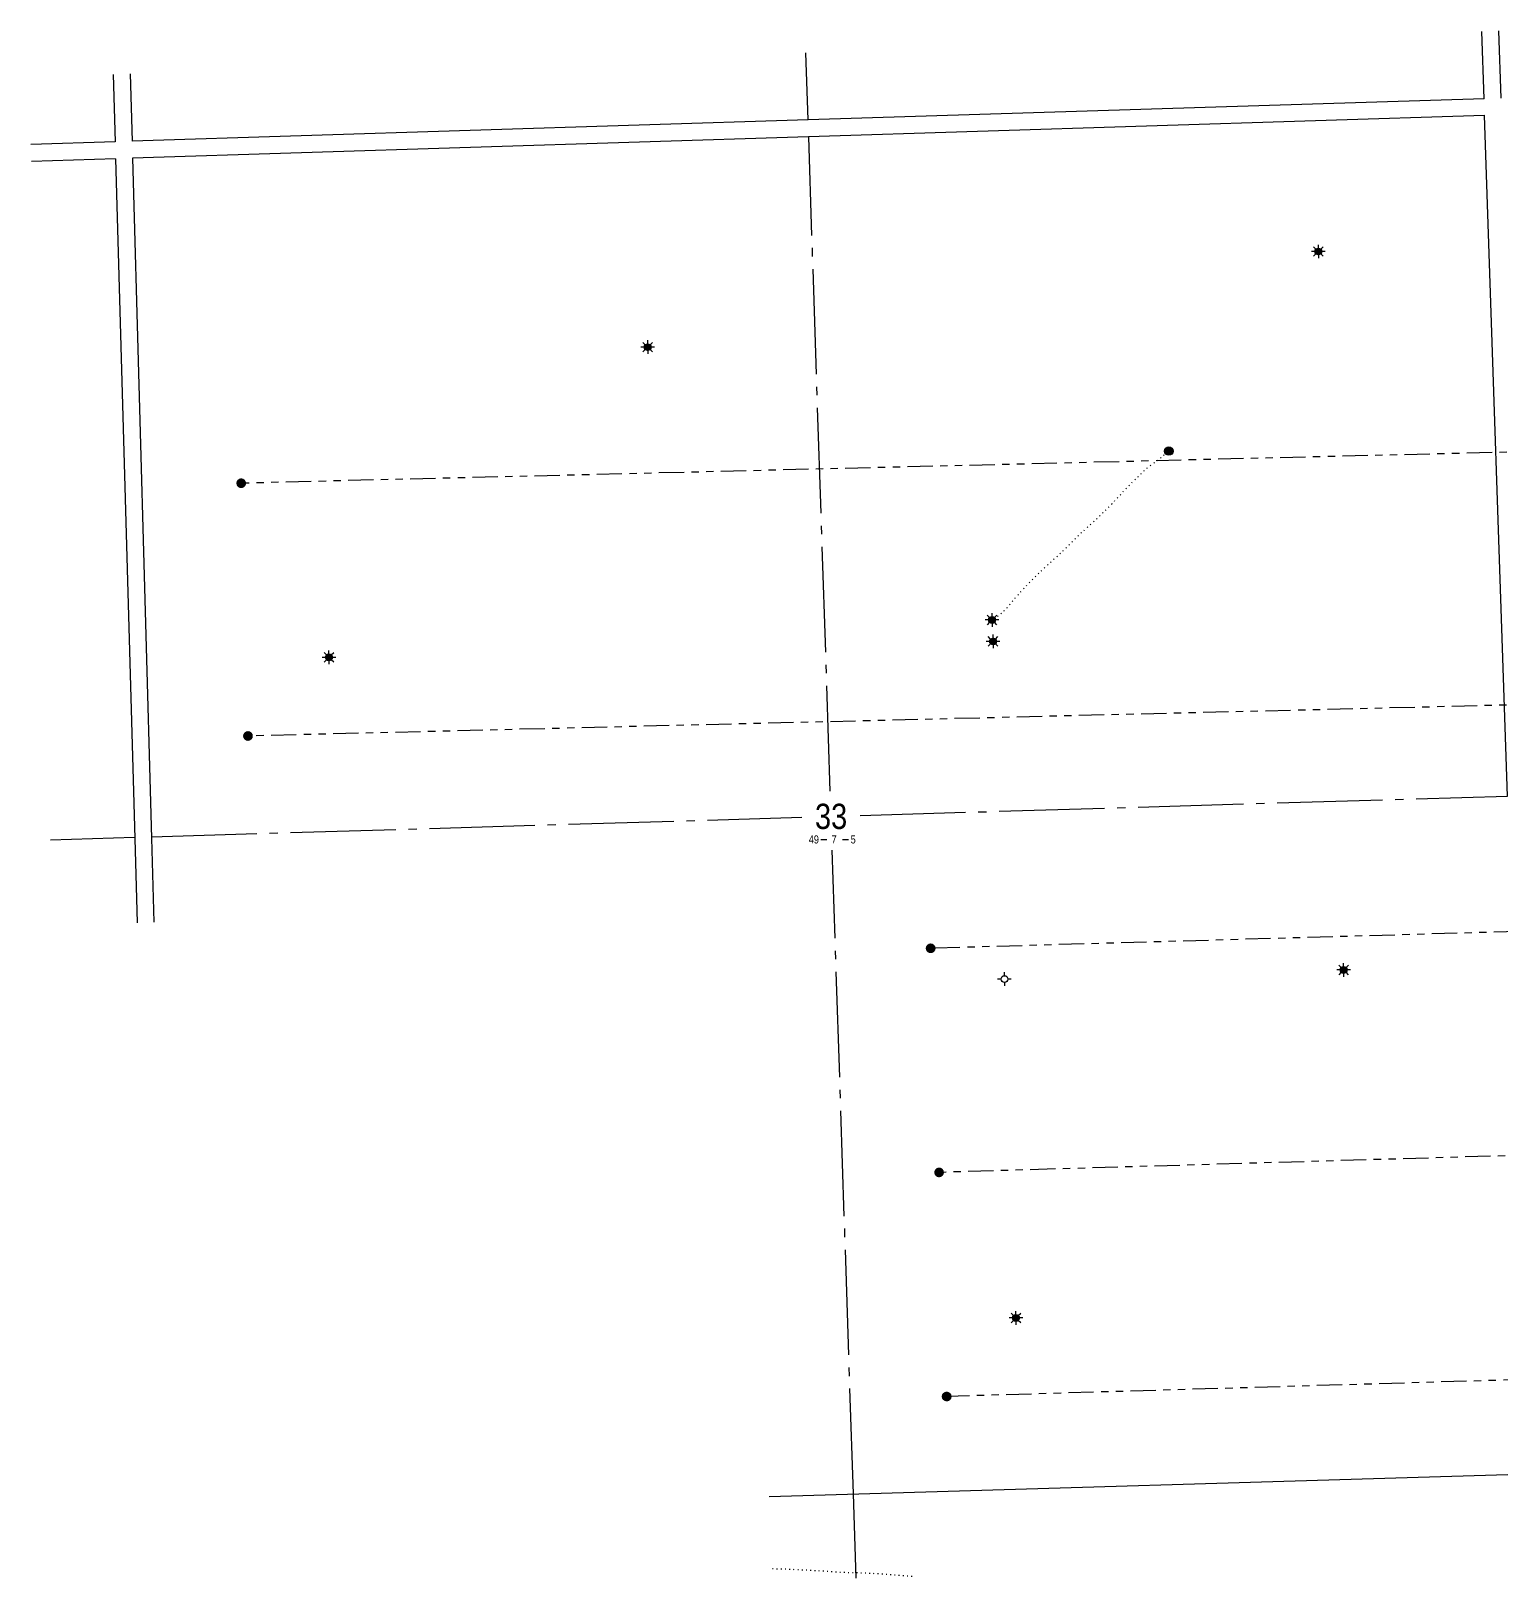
# Model space of a CAD drawing. Extents: x 628514 to 641832, y 5899000 to 5905480.
# Drawn here: x 634785 to 636529, y 5903593 to 5905429 of the extents above; entities that cross this region are included whole.
import ezdxf
from ezdxf.enums import TextEntityAlignment as Align

# ---------------------------------------------------------------- set-up
doc = ezdxf.new("R2010")
doc.units = 0
doc.header["$LTSCALE"] = 5
for name, pattern in [('foc-DOT', [1, 0.2, -0.8]), ('foc-DRILLPATH', [14.75, 6, -1.75, 1.75, -1.75, 1.75, -1.75]), ('foc-QUARTERLINE', [33, 25, -3, 2, -3])]:
    doc.linetypes.add(name, pattern=pattern)
for name, color, linetype in [('10', 1, 'Continuous'), ('9', 3, 'Continuous'), ('ABADATA-DRILL', 8, 'foc-DOT'), ('ABADATA-DRILL-T', 8, 'Continuous'), ('L-MON', 1, 'Continuous'), ('L-SEC', 7, 'Continuous'), ('L-SECLBL', 7, 'Continuous'), ('L-SECQ', 8, 'foc-QUARTERLINE'), ('P-PDRILLPATH', 12, 'foc-DRILLPATH')]:
    doc.layers.add(name, color=color, linetype=linetype)
doc.styles.add('80L', font='ARIALN.TTF', dxfattribs={"height": 10})
doc.styles.add('SIMPLEX', font='ARIALN.TTF')

# ---------------------------------------------------------------- blocks, each defined once
blk = doc.blocks.new('plbh')
at = {"layer": 'L-MON'}
h = blk.add_hatch(color=255, dxfattribs=at)
h.dxf.hatch_style = 1
edge = h.paths.add_edge_path()
edge.add_arc((0, 0), 1.16, 0, 360)
h = blk.add_hatch(color=256, dxfattribs=at)
h.dxf.hatch_style = 1
h.paths.add_polyline_path([(-0.96, 0, 1), (0.96, 0, 1)])
h.paths.add_polyline_path([(0.91, 0, -1), (-0.91, 0, -1)], flags=16)
h.paths.add_polyline_path([(0.45, 0, -1), (-0.45, 0, -1)], flags=0)
h = blk.add_hatch(color=256, dxfattribs=at)
h.dxf.hatch_style = 1
h.paths.add_polyline_path([(-0.45, 0, 1), (0.45, 0, 1)])
h.paths.add_polyline_path([(0.4, 0, -1), (-0.4, 0, -1)], flags=16)
at = {"layer": 'L-MON', "color": 240}
for radius in [0.96, 0.91, 0.45, 0.4]:
    blk.add_circle((0, 0), radius, dxfattribs=at)
blk = doc.blocks.new('L-SECLBL')
at = {"layer": '9', "color": 7}
for p, q in [((-5.1, -27.8), (-12.3, -27.8)), ((20.7, -27.8), (13.5, -27.8))]:
    blk.add_line(p, q, dxfattribs=at)
at = {"layer": '10', "color": 2, "style": 'SIMPLEX'}
blk.add_attdef('SEC', text='', height=30, dxfattribs=at).set_placement((0, 0), align=Align.MIDDLE)
at = {"layer": '10', "color": 5, "style": '80L'}
blk.add_attdef('TWP', text='', height=9.5, dxfattribs=at).set_placement((-14.4, -27.4), align=Align.MIDDLE_RIGHT)
blk.add_attdef('RGE', text='', height=9.5, dxfattribs=at).set_placement((3.6, -27.4), align=Align.MIDDLE_CENTER)
blk.add_attdef('MER', text='', height=9.5, dxfattribs=at).set_placement((23.2, -27.4), align=Align.MIDDLE_LEFT)
blk = doc.blocks.new('GAS')
h = blk.add_hatch(color=255)
h.dxf.hatch_style = 1
edge = h.paths.add_edge_path()
edge.add_arc((0, 0), 0.9, 0, 360)
for p, q in [((-0.81, 0), (-1.62, 0)), ((-0.57, 0.57), (-1.14, 1.14)), ((0, 0.81), (0, 1.62)), ((0.57, 0.57), (1.14, 1.14)), ((1.62, 0), (0.81, 0)), ((-0.57, -0.57), (-1.14, -1.14)), ((0, -0.81), (0, -1.62)), ((1.14, -1.14), (0.57, -0.57))]:
    blk.add_line(p, q)
blk.add_circle((0, 0), 0.8)
blk = doc.blocks.new('BH-Existing')
at = {"layer": 'ABADATA-DRILL-T'}
h = blk.add_hatch(color=256, dxfattribs=at)
h.dxf.hatch_style = 1
edge = h.paths.add_edge_path()
edge.add_arc((0, 0), 0.5, 0, 360)
blk.add_circle((0, 0), 0.5, dxfattribs=at)
blk = doc.blocks.new('GABD')
for p, q in [((-0.81, 0), (-1.62, 0)), ((0, 0.81), (0, 1.62)), ((1.62, 0), (0.81, 0)), ((0, -0.81), (0, -1.62))]:
    blk.add_line(p, q)
blk.add_circle((0, 0), 0.8)

msp = doc.modelspace()

# ---------------------------------------------------------------- linework, layer by layer
at = {"layer": 'ABADATA-DRILL', "flags": 128}
for points in [[(635924.419, 5904729.763), (635924.569, 5904729.757), (635924.779, 5904729.783), (635924.96, 5904729.758), (635925.016, 5904729.54), (635925.026, 5904729.18), (635925.047, 5904728.78), (635924.947, 5904728.447), (635924.835, 5904728.154), (635924.773, 5904727.892), (635924.709, 5904727.67), (635924.645, 5904727.448), (635924.508, 5904726.994), (635924.41, 5904726.561), (635924.27, 5904726.217), (635924.224, 5904726.096), (635924.235, 5904726.036), (635924.256, 5904726.026), (635924.374, 5904726.08), (635924.608, 5904726.287), (635924.949, 5904726.636), (635925.374, 5904727.139), (635925.846, 5904727.802), (635926.393, 5904728.608), (635927.058, 5904729.498), (635927.881, 5904730.442), (635928.853, 5904731.45), (635929.971, 5904732.572), (635931.258, 5904733.759), (635932.693, 5904734.991), (635934.247, 5904736.306), (635935.917, 5904737.734), (635937.653, 5904739.274), (635939.407, 5904740.935), (635941.197, 5904742.706), (635942.954, 5904744.577), (635944.648, 5904746.556), (635946.349, 5904748.666), (635948.077, 5904750.856), (635949.944, 5904753.1), (635951.931, 5904755.337), (635953.977, 5904757.597), (635956.07, 5904760.007), (635958.22, 5904762.49), (635960.499, 5904764.986), (635962.879, 5904767.485), (635965.337, 5904770.046), (635970.525, 5904775.446), (635975.923, 5904780.862), (635981.269, 5904785.997), (635986.459, 5904790.957), (635995.144, 5904798.988), (636002.302, 5904805.484), (636010.027, 5904812.758), (636017.562, 5904820.075), (636024.874, 5904827.447), (636032.382, 5904834.644), (636040.087, 5904841.617), (636047.506, 5904848.421), (636054.539, 5904855.054), (636061.138, 5904861.495), (636067.174, 5904867.679), (636072.929, 5904873.916), (636078.793, 5904880.166), (636084.411, 5904886.279), (636089.899, 5904892.047), (636095.297, 5904897.093), (636098.436, 5904899.994), (636102.746, 5904904.609), (636107.324, 5904908.941), (636112.027, 5904912.427), (636116.366, 5904915.672), (636122.535, 5904920.33), (636124.229, 5904921.638), (636126.644, 5904923.598), (636127.817, 5904924.562), (636131.199, 5904927.34), (636132.84, 5904928.727), (636134.51, 5904930.165)], [(635829.959, 5903594.503), (635820.839, 5903595.164), (635811.375, 5903595.853), (635801.922, 5903596.532), (635792.488, 5903597.222), (635783.046, 5903597.852), (635773.599, 5903598.311), (635764.138, 5903598.56), (635754.689, 5903598.76), (635745.243, 5903599.159), (635735.852, 5903599.79), (635726.439, 5903600.441), (635717.008, 5903601.051), (635707.538, 5903601.6), (635698.12, 5903602.08), (635688.663, 5903602.539), (635679.218, 5903602.938), (635669.785, 5903603.248), (635663.269, 5903603.467)]]:
    msp.add_lwpolyline(points, dxfattribs=at)
at = {"layer": 'L-SEC'}
for p, q in [((636508.58, 5905348.403), (636505.906, 5905428.215)), ((636528.683, 5905349.077), (636526.01, 5905428.848)), ((634882.184, 5905377.141), (634884.416, 5905297.314)), ((634902.286, 5905377.773), (634904.52, 5905297.877)), ((636508.58, 5905348.403), (635706.549, 5905323.175)), ((636509.212, 5905328.299), (635707.181, 5905303.071)), ((636509.212, 5905328.299), (636509.324, 5905328.303)), ((636536.268, 5904520.736), (636509.212, 5905328.299)), ((635706.549, 5905323.175), (634904.518, 5905297.947)), ((634884.416, 5905297.314), (634784.564, 5905294.174)), ((634884.487, 5905297.317), (634884.416, 5905297.314)), ((635707.181, 5905303.071), (634905.08, 5905277.84)), ((634885.049, 5905277.21), (634785.126, 5905274.067)), ((634885.049, 5905277.21), (634907.612, 5904470.271)), ((634905.152, 5905277.772), (634927.715, 5904470.833)), ((634907.612, 5904470.271), (634910.406, 5904370.338)), ((634927.715, 5904470.833), (634930.508, 5904370.979))]:
    msp.add_line(p, q, dxfattribs=at)
at = {"layer": 'L-SEC', "flags": 128}
msp.add_lwpolyline([(635660.435, 5903689.44), (636563.14, 5903716.346)], dxfattribs=at)
at = {"layer": 'L-SECQ', "flags": 128}
for points in [[(635706.595, 5905323.176), (635703.964, 5905402.99)], [(635732.859, 5904526.6), (635707.258, 5905303.073)], [(635768.313, 5904497.659), (636536.268, 5904520.736)], [(634927.672, 5904472.397), (635699.081, 5904495.578)], [(634807.643, 5904468.79), (634907.57, 5904471.793)], [(635760.362, 5903692.419), (635735.165, 5904456.659)], [(635763.655, 5903592.529), (635760.362, 5903692.419)]]:
    msp.add_lwpolyline(points, dxfattribs=at)
at = {"layer": 'P-PDRILLPATH', "flags": 128}
for points in [[(637647.041, 5904495.432), (637234, 5904946), (635034, 5904892)], [(637647.511, 5904480.44), (637242, 5904646), (635042, 5904592)], [(637648.148, 5904460.452), (637250, 5904380), (635852, 5904340)], [(637648.606, 5904445.471), (637258, 5904115), (635862, 5904074)], [(637649.081, 5904430.498), (637266, 5903849), (635871, 5903808)]]:
    msp.add_lwpolyline(points, dxfattribs=at)

# ---------------------------------------------------------------- block references
at = {"layer": 'ABADATA-DRILL-T'}
for name, p, xscale, yscale, zscale in [('GAS', (636311.933, 5905167.069), 4.998552950000053, 4.998552950000053, 4.998552950000053), ('BH-Existing', (636134.51, 5904930.165), 9.997105900000106, 9.997105900000106, 9.997105900000106), ('GAS', (635924.779, 5904729.783), 4.998552950000053, 4.998552950000053, 4.998552950000053), ('GAS', (635926.016, 5904704.205), 4.998552950000053, 4.998552950000053, 4.998552950000053), ('GAS', (636341.937, 5904314.343), 4.998552950000053, 4.998552950000053, 4.998552950000053), ('GABD', (635939.515, 5904303.514), 4.998552950000053, 4.998552950000053, 4.998552950000053), ('GAS', (635953.125, 5903901.267), 4.998552950000053, 4.998552950000053, 4.998552950000053)]:
    msp.add_blockref(name, p, dxfattribs=dict(at, xscale=xscale, yscale=yscale, zscale=zscale))
at = {"layer": 'ABADATA-DRILL-T', "color": 3, "xscale": 4.998552950000053, "yscale": 4.998552950000053, "zscale": 4.998552950000053}
for p in [(635516.253, 5905053.534), (635138.045, 5904685.353)]:
    msp.add_blockref('GAS', p, dxfattribs=at)
at = {"layer": 'L-MON', "xscale": 4.998552950000071, "yscale": 4.998552950000071, "zscale": 4.998552950000071}
for p in [(635034, 5904892), (635042, 5904592), (635852, 5904340), (635862, 5904074), (635871, 5903808)]:
    msp.add_blockref('plbh', p, dxfattribs=at)
at = {"layer": 'L-SECLBL', "color": 3, "xscale": 0.99971059, "yscale": 0.99971059, "zscale": 0.99971059}
msp.add_blockref('L-SECLBL', (635733.847, 5904496.623), dxfattribs=at).add_auto_attribs({'SEC': '33', 'TWP': '49', 'RGE': '7', 'MER': '5'})

doc.saveas('drawing.dxf')
